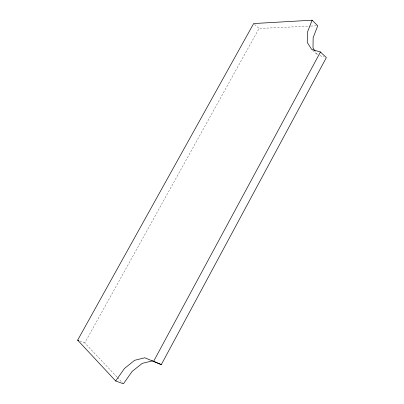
<?xml version="1.0" encoding="UTF-8"?>
<svg xmlns="http://www.w3.org/2000/svg" width="404" height="404" viewBox="0 0 404 404"><rect width="100%" height="100%" fill="white"/><g stroke="black" fill="none" stroke-linecap="round" stroke-linejoin="round"><path stroke-width="0.3" stroke-dasharray="2.02 1.52" d="M116.978 376.988L84.749 342.935L259.05 28.457L310.257 26.109M310.878 26.078L316.499 25.821M319.897 55.676L323.998 56.913M79.84 341.001L84.749 342.935M254.55 24.371L259.05 28.457M312.61 50.298L317.554 54.969L315.282 51.454M117.412 377.442L122.569 382.891"/><path stroke-width="0.61" d="M312.12 20.2L307.439 32.204L307.237 42.45L311.711 49.445L320.453 52.005L326.341 57.62L161.307 364.615L144.784 357.782L134.623 360.312L124.488 368.443L115.68 380.977L77.659 340.143L253.651 23.553L312.12 20.2L317.751 25.765L313.14 37.703L313.014 47.935L314.958 50.949M153.54 361.474L320.453 52.005M115.68 380.977L123.427 383.8L132.164 371.382L142.284 363.348L152.475 360.888L161.307 364.615M77.659 340.143L78.75 340.572"/></g></svg>
